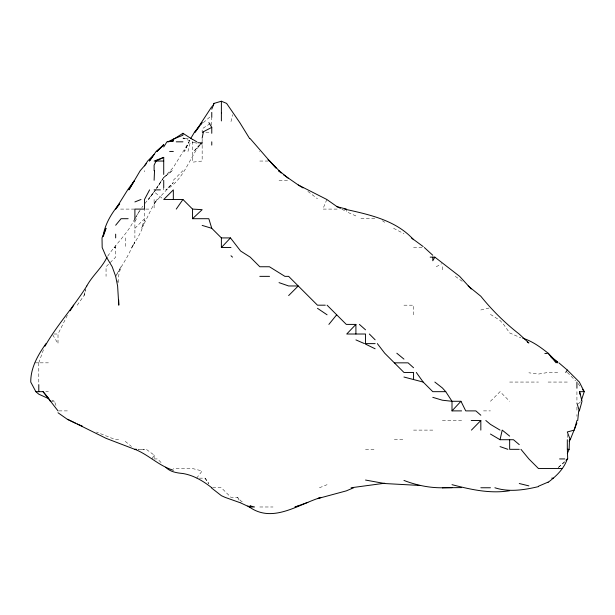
<?xml version="1.0" encoding="UTF-8"?>
<svg xmlns="http://www.w3.org/2000/svg" width="615" height="615" viewBox="0 0 615 615"><rect width="100%" height="100%" fill="white"/><g stroke="black" fill="none" stroke-linecap="round" stroke-linejoin="round"><path stroke-width="0.46" stroke-dasharray="3.08 2.31" d="M118.288 282.47L118.434 276.358L120.932 266.749L115.666 276.358L127.067 257.139L134.893 241.972L131.641 247.53C137.068 238.835 143.118 230.048 144.502 219.655L141.358 228.311C147.385 219.086 150.552 208.331 157.209 199.483L154.111 203.411L173.33 182.509L165.889 189.874C183.447 180.087 188.544 159.823 199.967 144.779M211.652 125.222L211.768 118.088M355.908 215.95L346.299 211.675L346.437 209.092M38.776 362.842L43.45 349.735M230.986 121.578L232.693 114.713M187.982 151.436L190.404 141.827M84.047 295.577L85.808 289.457L84.047 295.577L77.229 305.186M326.834 199.483L322.86 209.092L338.419 209.092M52.698 334.814L58.01 343.624L58.01 334.014L67.604 314.795M151.928 458.936L154.111 455.077L146.278 449.327L138.383 449.327L144.502 449.327M134.731 218.702C128.251 233.077 116.15 243.463 107.556 256.401M189.743 140.189L184.446 151.436L189.128 141.827L173.33 167.426L163.721 177.704L172.154 170.655L173.33 170.655M134.893 221.454L136.484 218.702L134.893 218.702L134.893 237.92M134.893 218.702L140.205 209.892M135.853 216.895L140.689 209.092M163.721 177.497L156.702 188.267L163.721 177.497L172.154 170.655M156.433 188.267L161.684 180.264M155.38 189.874L148.515 199.483L155.703 189.874M115.666 247.545L113.99 247.53L115.681 247.53L115.666 245.562L115.666 257.139L106.057 266.749L106.057 276.358M141.773 207.632L142.865 206.171M196.623 478.155L202.158 470.982L192.549 468.545L173.33 468.545M145.04 203.342L154.111 191.842L163.721 199.483M199.737 144.571L193.694 151.436L202.158 142.895M173.33 180.264L182.939 170.655M134.893 228.311L144.502 218.702L144.502 209.092M490.439 401.28L500.049 391.67L509.658 401.28M558.397 467.385L565.946 460.235M578.3 403.878L581.052 401.28M203.365 122.608L210.368 116.589M558.397 467.446L564.57 462.196M210.161 123.638L202.158 128.789L202.158 132.217M436.25 266.749L441.624 263.75M319.454 487.764L327.08 484.674M480.83 309.983L490.439 307.7M548.096 353.179L543.506 353.233L548.096 353.233M205.84 132.217L210.438 132.217M259.814 161.045L269.424 161.045M279.033 180.264L288.643 180.264M120.632 209.092L134.893 209.092M145.74 209.092L150.291 209.092M360.92 218.702L375.127 218.702M393.592 228.311L403.955 233.692M413.564 247.53L423.174 247.53M403.955 305.186L413.564 305.186L413.564 314.795M53.874 334.014L58.01 334.014M34.755 362.842L48.401 362.842M557.705 372.452L548.096 372.452L538.486 374.066L528.877 372.798M509.658 382.061L538.486 382.061M548.096 382.061L567.314 382.061M45.779 391.67L48.401 391.67M50.345 401.28L54.397 401.28L56.372 406.523M58.886 410.889L67.619 410.889M483.528 410.889L490.439 410.889M442.393 420.499L461.611 420.499M413.564 430.108L432.783 430.108M118.61 439.717L115.666 439.717L96.447 432.061M394.346 439.717L403.955 439.717M365.518 449.327L375.127 449.327M154.111 458.936L157.555 458.936L161.868 463.364M199.391 478.155L205.079 478.155L208.677 483.329M212.636 487.764L221.377 487.764L230.986 497.374L237.567 497.374L240.596 500.671L243.517 502.778M259.814 506.983L273.014 506.983M195.17 142.58L192.549 142.465L196.915 143.141M202.158 145.317L202.158 161.045L192.549 162.176L192.549 141.827L182.939 138.067L188.175 138.752M182.939 138.067L188.175 138.836M490.439 314.373L500.049 320.461L503.608 324.405L509.658 332.93L520.874 337.881M51.829 400.104L54.397 401.28M341.894 209.092L346.299 211.675M382.399 220.754L384.736 222.299M455.331 276.358L463.802 282.439M307.861 191.365L317.471 198.76M125.276 441.347L131.456 446.475M567.314 372.452L575.617 380.777M578.054 383.537L581.436 387.973M205.079 478.155L208.769 483.759M237.567 497.374L240.596 502.87M117.588 280.724L117.865 282.47M576.924 391.67L576.924 401.28M576.924 407.084L576.924 410.889M576.924 414.618L576.924 416.301M567.314 434.444L567.314 438.841M442.393 266.749L442.393 269.924M259.814 151.436L259.814 151.844M202.158 139.205L202.158 140.95M163.721 188.121L163.721 189.874M154.111 199.483L154.111 209.092M154.111 455.077L154.111 458.167M144.502 170.655L144.502 171.831M125.276 237.92L125.276 247.53M38.791 362.873L38.791 383.806"/><path stroke-width="0.92" d="M567.314 453.578L569.113 449.327L569.528 439.717L570.228 439.717L576.924 422.959M577.716 420.499L578.7 410.889L579.33 410.889L582.021 401.28L579.576 391.67L584.25 391.67L581.344 400.411M103.143 236.175C104.85 224.098 111.699 213.044 119.41 203.796M202.158 138.183L203.296 132.217L202.496 132.217L211.768 127.382L208.877 122.608M519.268 444.645L513.479 439.717L500.049 439.717L502.209 430.108L509.658 436.12M576.924 420.499L574.272 430.108L567.314 431.968L570.228 439.717L569.06 441.093M103.397 236.175L106.018 228.311L102.021 237.92L102.175 247.53L106.057 256.563M211.768 109.209L214.02 103.389L221.377 101.229L226.597 103.389L239.789 122.608L249.698 138.69M44.949 346.245C56.98 324.989 73.862 306.731 86.83 285.967M212.89 105.842L214.02 103.389M548.096 482.329C556.306 476.21 563.932 468.861 567.314 458.936L565.946 460.235M149.599 189.874L144.502 199.483L144.502 209.092L134.893 209.092L134.893 218.702M471.221 289.012L459.659 276.358L434.851 257.139L432.783 260.798L432.783 257.139M190.681 138.56L194.471 132.217L202.158 122.608L200.521 124.822M107.018 257.139C101.982 267.94 92.45 275.466 86.838 285.898M134.208 181.064L128.889 189.874L140.228 170.655L146.478 163.444M163.721 146.97L166.926 141.827L173.33 140.92L173.33 139.113L182.939 135.238L182.939 133.286L173.33 139.428M70.148 310.775L73.685 305.186M144.502 165.889L147.662 161.045L154.111 154.488L149.43 161.045L156.125 151.436L163.721 145.086L156.902 151.436L163.721 144.479M211.768 106.695L195.063 132.217L199.429 126.298M45.994 343.624C37.976 354.932 30.596 367.793 30.75 382.061L35.855 391.67L38.791 394.192L48.401 398.528L58.01 410.889M565.708 372.452L567.314 370.053L558.897 362.842M176.259 209.092L182.939 199.483L192.549 209.092L202.158 209.661L192.549 218.702L192.549 209.092M134.147 181.002L127.659 189.874L115.666 209.092L119.694 203.919M247.899 505.937L249.359 506.983L250.205 505.899L254.518 506.983L249.359 506.983L240.596 502.87L225.113 497.374L221.377 495.682L211.768 488.156M328.879 324.405L336.689 314.795M115.666 225.244L121.055 218.702L128.143 218.702M461.611 410.889L452.002 410.889L460.966 401.28L465.732 410.889L475.856 410.889L480.83 415.24M230.986 247.53L221.377 247.53L230.471 237.92L240.596 251.005L250.205 257.139L259.814 266.749L269.424 266.749L284.906 276.358L288.643 276.358L317.471 305.186L325.297 305.186M327.08 305.186L346.299 324.405L355.908 324.405L346.729 334.014L365.518 334.014L365.518 343.624L375.127 343.624M471.444 430.108L480.83 420.499L471.221 420.499M288.643 295.577L298.252 285.967L288.643 285.967L279.033 282.631M173.33 139.113L167.895 141.827L173.33 140.92M163.721 174.437L163.721 157.371L156.056 161.045L154.111 165.166L154.111 170.655L154.534 170.655L154.111 180.264M353.656 487.764L346.299 490.878L317.471 498.657L321.13 497.374C298.183 504.331 272.806 523.688 249.359 506.983M538.486 486.227L548.096 482.114M134.893 201.935L140.989 199.483M163.721 157.371L154.15 161.045L163.721 161.045M298.252 506.037L294.954 506.983L307.861 502.37M461.611 487.603L442.877 487.764C429.608 488.002 416.332 485.22 403.955 480.43M538.486 486.603C524.288 489.971 509.082 492.384 494.891 487.764M351.088 487.764L384.736 483.221M509.658 490.716C490.24 493.937 470.752 489.54 452.002 484.666M452.002 487.649L442.393 487.764L442.877 487.764M134.893 449.38L136.638 449.373L134.893 449.327C148.576 454.677 159.093 466.055 173.33 470.237M176.267 141.827L182.939 141.827M169.655 151.436L173.33 151.436M154.111 189.874L160.407 189.874M182.939 199.483L163.721 199.483L173.33 189.874L173.33 199.483M344.538 209.092C369.146 214.597 395.814 220.07 413.564 239.712M192.549 218.702L208.823 218.702L211.768 228.311L221.377 237.92L221.377 247.53M221.377 237.92L230.471 237.92M430.177 257.139L434.851 257.139M259.814 276.358L269.555 276.358M394.346 362.842L408.083 362.842L413.564 367.762M35.855 391.67L43.073 391.67L48.401 397.943L50.345 401.28M452.002 410.889L452.002 401.28L445.744 391.67L432.783 391.67L423.174 382.061L416.317 372.452M460.966 401.28L452.002 401.28L442.393 400.227L432.783 397.336M519.268 449.327L509.658 449.327L509.658 439.717M569.113 449.327L567.361 449.327L567.699 458.936M559.581 458.936L564.778 458.936M562.594 468.545L538.486 468.545L528.877 458.936L520.959 449.327M551.732 478.155L553.308 478.155M480.83 487.764L490.439 487.764M420.552 485.496L384.736 483.536L365.518 480.046M197.784 142.703L202.158 142.895L202.158 141.827M200.405 143.687L202.158 143.956M519.268 483.513L528.877 485.888M336.689 206.625L346.299 209.054M403.955 377.026L423.174 382.061M202.158 225.39L211.768 228.311M500.049 446.598L507.898 449.327M522.765 338.181C532.244 341.164 540.401 347.068 548.096 353.179L556.091 362.842M134.77 449.327L106.057 438.334L67.619 419.276M77.229 423.996L82.472 426.218M355.908 339.903L364.487 343.624M75.545 423.22L67.619 419.499L58.01 412.75M365.518 344.116L375.127 348.79M340.403 208.324L336.689 206.417L326.834 199.483L298.252 184.969L283.469 174.722M192.549 139.321L196.862 141.827M490.439 434.036L500.049 439.717M500.049 430.108L490.439 424.365L485.819 420.499M298.252 184.969L303.011 187.913M527.278 341.963L528.877 342.986L519.145 334.014C504.93 322.96 492.115 310.252 480.83 296.253L468.184 285.967M182.939 133.286L192.549 139.482M317.471 308.315L327.08 314.795M411.473 237.92L423.174 246.561M551.055 357.23L557.705 361.843M211.768 487.764C203.281 481.068 193.74 475.326 182.939 473.512C176.774 472.927 170.194 471.928 165.719 467.231M279.771 171.9L281.247 173.03M434.843 382.061L442.393 387.957L445.744 391.67M554.753 360.482L557.705 362.842L548.096 353.233M288.643 178.558L279.049 170.655L269.67 161.045L275.95 167.91L269.67 161.045M396.821 353.233L403.955 359.114M359.421 324.405L365.518 329.817M230.986 255.763L232.508 257.139M424.335 247.53L432.783 255.263M268.048 159.546L269.424 160.83M567.314 370.053L579.353 382.061L584.25 391.67L582.559 389.456M369.354 334.014L375.127 339.788M269.424 160.776L250.205 138.636M43.073 391.67L48.401 398.528M377.349 343.624L384.736 353.233L403.955 372.452L413.564 372.452L413.564 379.455M106.449 257.139L112.199 266.749L115.674 276.358L117.611 285.967L118.795 305.186L118.695 299.943M576.924 403.033L579.33 410.889M579.576 391.67L579.976 394.292M576.924 382.061L576.924 388.219M567.314 439.717L567.314 449.188M480.83 420.499L480.83 430.108M355.908 324.405L355.908 334.014M250.205 505.899L250.205 507.529M221.377 101.229L221.377 112.845M221.377 112.999L221.377 120.924M211.768 112.384L211.768 117.473M211.768 127.382L211.768 133.309M211.768 141.827L211.768 145.102M163.721 180.264L163.721 187.798M115.666 234.161L115.666 237.92M38.791 384.613L38.791 391.67M279.049 170.655L279.033 171.331L279.033 170.632L278.472 170.655L279.049 170.655"/></g></svg>
